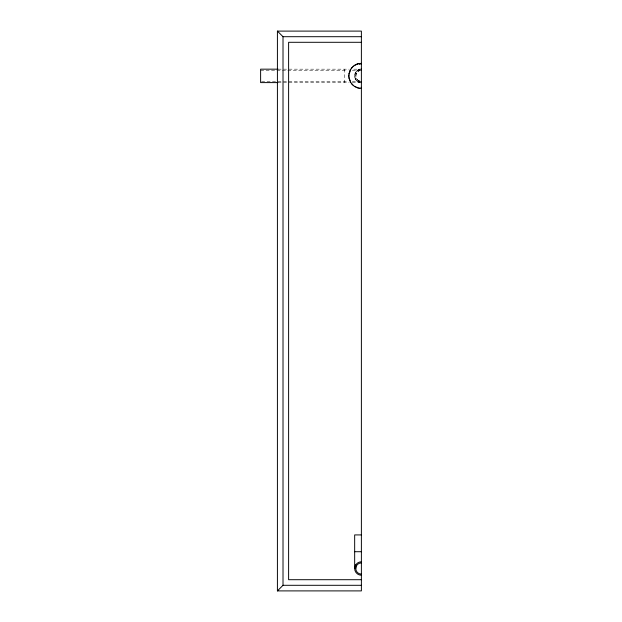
<?xml version="1.0" encoding="UTF-8"?>
<svg xmlns="http://www.w3.org/2000/svg" width="622" height="622" viewBox="0 0 622 622"><rect width="100%" height="100%" fill="white"/><g stroke="black" fill="none" stroke-linecap="round" stroke-linejoin="round"><path stroke-width="0.47" stroke-dasharray="3.11 2.33" d="M360.293 70.379C354.68 71.18 354.299 80.013 359.843 81.264A5.598 5.598 0 0 1 359.843 70.504L358.264 71.196L359.843 70.504M356.406 73.31L356.126 73.824L356.694 72.821M360.161 69.275C353.032 70.193 353.008 81.49 360.091 82.493L358.847 82.127L360.161 82.493A6.718 6.718 0 0 1 360.161 69.275L358.847 69.641L360.091 69.275C353.032 70.317 353.047 81.536 360.161 82.493M359.221 64.696L359.866 64.587M277.987 69.166L349.23 69.166M353.778 69.166L360.2 69.166M260.618 70.286L347.644 70.286M352.316 70.286L360.2 70.286M261.582 81.482L347.644 81.482M352.316 81.482L360.2 81.482M277.987 82.602L349.23 82.602M352.316 82.602L360.2 82.602M359.843 81.264L358.264 80.572L358.808 80.86M359.944 64.509L359.959 64.579A11.398 11.398 0 0 0 359.329 64.672M344.588 69.166L344.588 82.602M360.363 81.389L358.319 80.572L360.363 81.389"/><path stroke-width="0.93" d="M348.872 75.418L348.864 75.884A12.518 12.518 0 0 0 361.382 88.402L361.094 87.274M348.981 74.174L349.144 73.256M349.51 71.927L349.789 71.165M356.577 87.445L356.725 87.049M357.634 87.826L357.798 87.368M350.318 70.029L350.785 69.229M351.5 68.202L352.099 67.487M277.412 590.9L283.01 585.302L283.01 36.698L277.412 31.1L361.382 31.1L361.382 590.9L277.412 590.9L277.412 31.1M352.993 66.593L353.7 66.002M354.727 65.287L355.527 64.82M356.663 64.291L357.541 63.973M349.44 79.632L349.898 79.468M349.821 80.689L350.217 80.541M358.754 63.646L359.671 63.483M360.915 63.374L361.382 63.366A12.518 12.518 0 0 0 348.864 75.884L348.872 76.35M283.01 36.698L361.382 36.698M361.382 42.296L288.608 42.296L288.608 579.704L361.382 579.704M277.987 69.166L260.618 69.166L260.618 82.602L277.987 82.602M361.382 534.92L354.664 534.92L354.664 568.454M354.664 551.714L361.382 551.714M283.01 585.302L361.382 585.302M359.656 88.285L358.754 88.122M357.425 87.756L356.678 87.484M349.821 71.079L350.217 71.227M349.44 72.136L349.898 72.3M355.504 86.932L354.734 86.489M353.661 85.735L352.993 85.175M352.091 84.273L351.523 83.597M350.754 82.501L350.326 81.746M349.766 80.549L349.471 79.74M357.634 63.942L357.798 64.4M356.577 64.323L356.725 64.719M349.144 78.496L348.981 77.594M355.784 564.885L355.784 565.655M355.784 566.323L355.784 568.454M361.382 575.226A6.718 6.718 0 0 1 354.664 568.508A6.718 6.718 0 0 1 361.382 561.79M361.382 574.106A5.598 5.598 0 0 1 355.784 568.508A5.598 5.598 0 0 1 361.382 562.91M361.382 82.602A6.718 6.718 0 0 1 360.776 82.578M360.776 69.19A6.718 6.718 0 0 1 361.382 69.166M361.382 81.482A5.598 5.598 0 0 1 360.877 81.459M360.877 70.309A5.598 5.598 0 0 1 361.382 70.286M361.094 64.494L361.071 64.494A11.398 11.398 0 0 1 361.382 64.486L361.094 64.494"/></g></svg>
